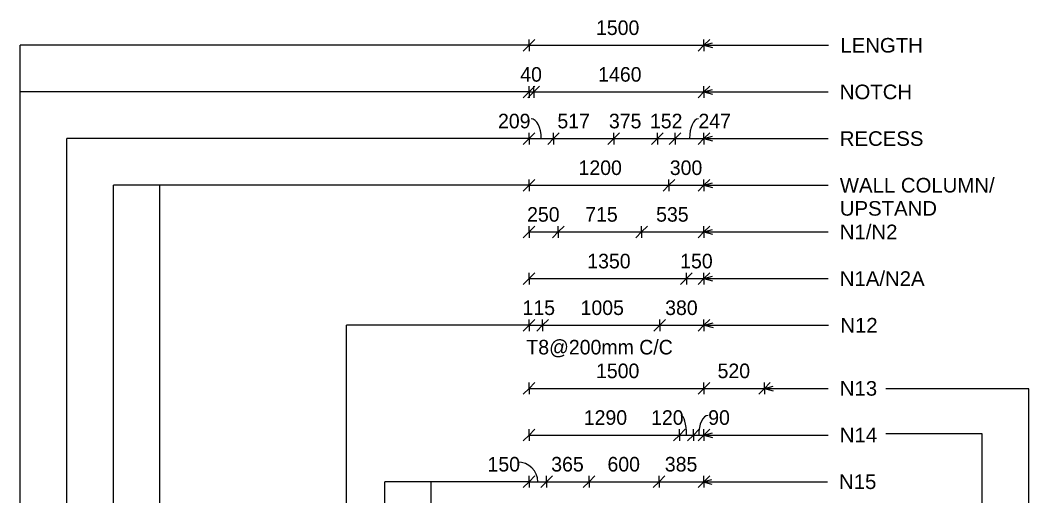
# Model space of a CAD drawing. Header units: millimetres. Extents: x -245 to 16264, y -2906 to 9309.
# Drawn here: x -30 to 8627, y 5233 to 9309 of the extents above; entities that cross this region are included whole.
import ezdxf

# ---------------------------------------------------------------- set-up
doc = ezdxf.new("R2010")
doc.units = ezdxf.units.MM
for name, color, linetype, lineweight in [('A-ANNO-DIMS', 211, 'Continuous', 9), ('A-ANNO-DIMS-50', 211, 'Continuous', 9), ('A-DETL-MBND', 5, 'Continuous', 18), ('G-ANNO-TEXT', 231, 'Continuous', 9)]:
    doc.layers.add(name, color=color, linetype=linetype, lineweight=lineweight)
doc.styles.add('Arial_1', font='arial.ttf', dxfattribs={"height": 125})
doc.styles.add('Nirmala UI Semilight', font='NirmalaS.ttf', dxfattribs={"height": 125})
doc.dimstyles.new('Arrow_Filled_-_2_5_NI_UI', dxfattribs={"dimscale": 304.8, "dimtxt": 130.920493, "dimasz": 0.328084, "dimexe": 0.164042, "dimexo": 0.0625, "dimgap": 0.164042, "dimtad": 1, "dimdec": 0, "dimzin": 0, "dimdsep": 46, "dimtxsty": 'Nirmala UI Semilight', "dimblk1": 'OBLIQUE', "dimblk2": 'OBLIQUE', "dimsah": 1, "dimcen": 0.09, "dimazin": 0, "dimtfac": 1, "dimtdec": 4, "dimtix": 1, "dimtmove": 1, "dimatfit": 3, "dimfxl": 0.164042, "dimfxlon": 1, "dimtvp": 1, "dimtolj": 1, "dimtzin": 0, "dimarcsym": 2})
doc.dimstyles.new('Arrow_Filled_-_2_5_NI_UI_1', dxfattribs={"dimscale": 304.8, "dimtxt": 130.920493, "dimasz": 0.328084, "dimexe": 0.164042, "dimexo": 0.0625, "dimgap": 0.164042, "dimtad": 1, "dimdec": 0, "dimzin": 0, "dimdsep": 46, "dimtxsty": 'Nirmala UI Semilight', "dimblk1": 'OBLIQUE', "dimblk2": 'OBLIQUE', "dimsah": 1, "dimcen": 0.09, "dimazin": 0, "dimtfac": 1, "dimtdec": 4, "dimtix": 1, "dimtmove": 0, "dimatfit": 3, "dimfxl": 0.164042, "dimfxlon": 1, "dimtvp": 1, "dimtolj": 1, "dimtzin": 0, "dimarcsym": 2})
doc.dimstyles.new('Arrow_Filled_-_2_5_NI_UI_2', dxfattribs={"dimscale": 304.8, "dimtxt": 130.920493, "dimasz": 0.328084, "dimexe": 0.164042, "dimexo": 0.0625, "dimgap": 0.164042, "dimtad": 1, "dimdec": 0, "dimzin": 0, "dimdsep": 46, "dimtxsty": 'Nirmala UI Semilight', "dimblk1": 'OBLIQUE', "dimblk2": 'OBLIQUE', "dimsah": 1, "dimcen": 0.09, "dimazin": 0, "dimtfac": 1, "dimtdec": 4, "dimtix": 1, "dimtmove": 2, "dimatfit": 3, "dimfxl": 0.164042, "dimfxlon": 1, "dimtvp": 1, "dimtolj": 1, "dimtzin": 0, "dimarcsym": 2})

# ---------------------------------------------------------------- blocks, each defined once
blk = doc.blocks.new('DIMBLOCK1-Elevation Front')
at = {"layer": 'A-ANNO-DIMS-50'}
for p, q in [((4338.8, 5352.8), (4388.8, 5402.8)), ((4338.8, 5352.8), (4338.8, 5402.8)), ((4488.8, 5352.8), (4538.8, 5402.8)), ((4488.8, 5352.8), (4488.8, 5402.8)), ((4338.8, 5352.8), (4288.8, 5302.8)), ((4338.8, 5352.8), (4488.8, 5352.8)), ((4338.8, 5352.8), (4338.8, 5302.8)), ((4488.8, 5352.8), (4438.8, 5302.8)), ((4488.8, 5352.8), (4488.8, 5302.8))]:
    blk.add_line(p, q, dxfattribs=at)
blk.add_ellipse((4238.5, 5352.8), major_axis=(175.3, 0), ratio=0.964294, start_param=0, end_param=1.570796, dxfattribs=at)
at = {"layer": 'A-ANNO-DIMS-50', "color": 0, "insert": (3981.4, 5565.9), "char_height": 125, "width": 308.496, "attachment_point": 1, "line_spacing_factor": 1.142579, "style": 'Nirmala UI Semilight'}
blk.add_mtext('150', dxfattribs=at)
blk = doc.blocks.new('_Oblique')
at = {"color": 0, "linetype": 'ByBlock', "lineweight": -2}
blk.add_line((-0.5, -0.5), (0.5, 0.5), dxfattribs=at)
blk = doc.blocks.new('DIMBLOCK2-Elevation Front')
at = {"layer": 'A-ANNO-DIMS-50'}
for p, q in [((4488.8, 5352.8), (4538.8, 5402.8)), ((4488.8, 5352.8), (4488.8, 5402.8)), ((4853.8, 5352.8), (4903.8, 5402.8)), ((4853.8, 5352.8), (4853.8, 5402.8)), ((4488.8, 5352.8), (4438.8, 5302.8)), ((4488.8, 5352.8), (4853.8, 5352.8)), ((4488.8, 5352.8), (4488.8, 5302.8)), ((4853.8, 5352.8), (4803.8, 5302.8)), ((4853.8, 5352.8), (4853.8, 5302.8))]:
    blk.add_line(p, q, dxfattribs=at)
at = {"layer": 'A-ANNO-DIMS-50', "color": 0, "insert": (4528.5, 5565.9), "char_height": 125, "width": 342.774, "attachment_point": 1, "line_spacing_factor": 1.142579, "style": 'Nirmala UI Semilight'}
blk.add_mtext('365', dxfattribs=at)
blk = doc.blocks.new('DIMBLOCK3-Elevation Front')
at = {"layer": 'A-ANNO-DIMS-50'}
for p, q in [((4853.8, 5352.8), (4903.8, 5402.8)), ((4853.8, 5352.8), (4853.8, 5402.8)), ((5453.8, 5352.8), (5503.8, 5402.8)), ((5453.8, 5352.8), (5453.8, 5402.8)), ((4853.8, 5352.8), (4803.8, 5302.8)), ((4853.8, 5352.8), (5453.8, 5352.8)), ((4853.8, 5352.8), (4853.8, 5302.8)), ((5453.8, 5352.8), (5403.8, 5302.8)), ((5453.8, 5352.8), (5453.8, 5302.8))]:
    blk.add_line(p, q, dxfattribs=at)
at = {"layer": 'A-ANNO-DIMS-50', "color": 0, "insert": (5011, 5565.9), "char_height": 125, "width": 342.774, "attachment_point": 1, "line_spacing_factor": 1.142579, "style": 'Nirmala UI Semilight'}
blk.add_mtext('600', dxfattribs=at)
blk = doc.blocks.new('DIMBLOCK4-Elevation Front')
at = {"layer": 'A-ANNO-DIMS-50'}
for p, q in [((5453.8, 5352.8), (5503.8, 5402.8)), ((5453.8, 5352.8), (5453.8, 5402.8)), ((5838.8, 5352.8), (5888.8, 5402.8)), ((5838.8, 5352.8), (5838.8, 5402.8)), ((5453.8, 5352.8), (5403.8, 5302.8)), ((5453.8, 5352.8), (5838.8, 5352.8)), ((5453.8, 5352.8), (5453.8, 5302.8)), ((5838.8, 5352.8), (5788.8, 5302.8)), ((5838.8, 5352.8), (5838.8, 5302.8))]:
    blk.add_line(p, q, dxfattribs=at)
at = {"layer": 'A-ANNO-DIMS-50', "color": 0, "insert": (5503.5, 5565.9), "char_height": 125, "width": 342.774, "attachment_point": 1, "line_spacing_factor": 1.142579, "style": 'Nirmala UI Semilight'}
blk.add_mtext('385', dxfattribs=at)
blk = doc.blocks.new('DIMBLOCK5-Elevation Front')
at = {"layer": 'A-ANNO-DIMS-50'}
for p, q in [((4338.8, 6152.8), (4288.8, 6102.8)), ((4338.8, 6152.8), (4388.8, 6202.8)), ((4338.8, 6152.8), (4338.8, 6202.8)), ((4338.8, 6152.8), (5838.8, 6152.8)), ((4338.8, 6152.8), (4338.8, 6102.8)), ((5838.8, 6152.8), (5788.8, 6102.8)), ((5838.8, 6152.8), (5888.8, 6202.8)), ((5838.8, 6152.8), (5838.8, 6202.8)), ((5838.8, 6152.8), (5838.8, 6102.8))]:
    blk.add_line(p, q, dxfattribs=at)
at = {"layer": 'A-ANNO-DIMS-50', "color": 0, "insert": (4912.7, 6365.9), "char_height": 125, "width": 422.754, "attachment_point": 1, "line_spacing_factor": 1.142579, "style": 'Nirmala UI Semilight'}
blk.add_mtext('1500', dxfattribs=at)
blk = doc.blocks.new('DIMBLOCK6-Elevation Front')
at = {"layer": 'A-ANNO-DIMS-50'}
for p, q in [((5838.8, 6152.8), (5788.8, 6102.8)), ((5838.8, 6152.8), (5888.8, 6202.8)), ((5838.8, 6152.8), (5838.8, 6202.8)), ((5838.8, 6152.8), (6358.8, 6152.8)), ((5838.8, 6152.8), (5838.8, 6102.8)), ((6358.8, 6152.8), (6308.8, 6102.8)), ((6358.8, 6152.8), (6408.8, 6202.8)), ((6358.8, 6152.8), (6358.8, 6202.8)), ((6358.8, 6152.8), (6358.8, 6102.8))]:
    blk.add_line(p, q, dxfattribs=at)
at = {"layer": 'A-ANNO-DIMS-50', "color": 0, "insert": (5956, 6365.9), "char_height": 125, "width": 342.774, "attachment_point": 1, "line_spacing_factor": 1.142579, "style": 'Nirmala UI Semilight'}
blk.add_mtext('520', dxfattribs=at)
blk = doc.blocks.new('DIMBLOCK7-Elevation Front')
at = {"layer": 'A-ANNO-DIMS-50'}
for p, q in [((4338.8, 5752.8), (4388.8, 5802.8)), ((4338.8, 5752.8), (4338.8, 5802.8)), ((5628.9, 5752.8), (5678.9, 5802.8)), ((5628.9, 5752.8), (5628.9, 5802.8)), ((4338.8, 5752.8), (4288.8, 5702.8)), ((4338.8, 5752.8), (5628.9, 5752.8)), ((4338.8, 5752.8), (4338.8, 5702.8)), ((5628.9, 5752.8), (5578.9, 5702.8)), ((5628.9, 5752.8), (5628.9, 5702.8))]:
    blk.add_line(p, q, dxfattribs=at)
at = {"layer": 'A-ANNO-DIMS-50', "color": 0, "insert": (4807.7, 5965.9), "char_height": 125, "width": 422.754, "attachment_point": 1, "line_spacing_factor": 1.142579, "style": 'Nirmala UI Semilight'}
blk.add_mtext('1290', dxfattribs=at)
blk = doc.blocks.new('DIMBLOCK8-Elevation Front')
at = {"layer": 'A-ANNO-DIMS-50'}
for p, q in [((5628.9, 5752.8), (5678.9, 5802.8)), ((5628.9, 5752.8), (5628.9, 5802.8)), ((5748.9, 5752.8), (5798.9, 5802.8)), ((5748.9, 5752.8), (5748.9, 5802.8)), ((5628.9, 5752.8), (5578.9, 5702.8)), ((5628.9, 5752.8), (5748.9, 5752.8)), ((5628.9, 5752.8), (5628.9, 5702.8)), ((5748.9, 5752.8), (5698.9, 5702.8)), ((5748.9, 5752.8), (5748.9, 5702.8))]:
    blk.add_line(p, q, dxfattribs=at)
blk.add_ellipse((5642.6, 5752.8), major_axis=(0, 169), ratio=0.274014, start_param=4.712389, end_param=6.283185, dxfattribs=at)
at = {"layer": 'A-ANNO-DIMS-50', "color": 0, "insert": (5385.5, 5965.9), "char_height": 125, "width": 308.496, "attachment_point": 1, "line_spacing_factor": 1.142579, "style": 'Nirmala UI Semilight'}
blk.add_mtext('120', dxfattribs=at)
blk = doc.blocks.new('DIMBLOCK9-Elevation Front')
at = {"layer": 'A-ANNO-DIMS-50'}
for p, q in [((5748.9, 5752.8), (5798.9, 5802.8)), ((5748.9, 5752.8), (5748.9, 5802.8)), ((5838.8, 5752.8), (5888.8, 5802.8)), ((5838.8, 5752.8), (5838.8, 5802.8)), ((5748.9, 5752.8), (5698.9, 5702.8)), ((5748.9, 5752.8), (5838.8, 5752.8)), ((5748.9, 5752.8), (5748.9, 5702.8)), ((5838.8, 5752.8), (5788.8, 5702.8)), ((5838.8, 5752.8), (5838.8, 5702.8))]:
    blk.add_line(p, q, dxfattribs=at)
blk.add_ellipse((5875.6, 5752.8), major_axis=(0, 169), ratio=0.483727, start_param=0, end_param=1.570796, dxfattribs=at)
at = {"layer": 'A-ANNO-DIMS-50', "color": 0, "insert": (5875.6, 5965.9), "char_height": 125, "width": 228.516, "attachment_point": 1, "line_spacing_factor": 1.142579, "style": 'Nirmala UI Semilight'}
blk.add_mtext('90', dxfattribs=at)
blk = doc.blocks.new('DIMBLOCK10-Elevation Front')
at = {"layer": 'A-ANNO-DIMS-50'}
for p, q in [((4338.8, 6694.1), (4288.8, 6644.1)), ((4338.8, 6694.1), (4388.8, 6744.1)), ((4338.8, 6694.1), (4338.8, 6744.1)), ((4338.8, 6694.1), (4453.8, 6694.1)), ((4338.8, 6694.1), (4338.8, 6644.1)), ((4453.8, 6694.1), (4403.8, 6644.1)), ((4453.8, 6694.1), (4503.8, 6744.1)), ((4453.8, 6694.1), (4453.8, 6744.1)), ((4453.8, 6694.1), (4453.8, 6644.1))]:
    blk.add_line(p, q, dxfattribs=at)
at = {"layer": 'A-ANNO-DIMS-50', "color": 0, "insert": (4282, 6907.2), "char_height": 125, "width": 274.219, "attachment_point": 1, "line_spacing_factor": 1.142579, "style": 'Nirmala UI Semilight'}
blk.add_mtext('115', dxfattribs=at)
blk = doc.blocks.new('DIMBLOCK11-Elevation Front')
at = {"layer": 'A-ANNO-DIMS-50'}
for p, q in [((4453.8, 6694.1), (4403.8, 6644.1)), ((4453.8, 6694.1), (4503.8, 6744.1)), ((4453.8, 6694.1), (4453.8, 6744.1)), ((4453.8, 6694.1), (5459.2, 6694.1)), ((4453.8, 6694.1), (4453.8, 6644.1)), ((5459.2, 6694.1), (5409.2, 6644.1)), ((5459.2, 6694.1), (5509.2, 6744.1)), ((5459.2, 6694.1), (5459.2, 6744.1)), ((5459.2, 6694.1), (5459.2, 6644.1))]:
    blk.add_line(p, q, dxfattribs=at)
at = {"layer": 'A-ANNO-DIMS-50', "color": 0, "char_height": 125, "attachment_point": 1, "line_spacing_factor": 1.142579, "style": 'Nirmala UI Semilight'}
for s, insert, width in [('1005', (4780.3, 6907.2), 422.754), ('T8@200mm C/C', (4315, 6569.1), 1539.625)]:
    blk.add_mtext(s, dxfattribs=dict(at, insert=insert, width=width))
blk = doc.blocks.new('DIMBLOCK12-Elevation Front')
at = {"layer": 'A-ANNO-DIMS-50'}
for p, q in [((5459.2, 6694.1), (5409.2, 6644.1)), ((5459.2, 6694.1), (5509.2, 6744.1)), ((5459.2, 6694.1), (5459.2, 6744.1)), ((5459.2, 6694.1), (5838.8, 6694.1)), ((5459.2, 6694.1), (5459.2, 6644.1)), ((5838.8, 6694.1), (5788.8, 6644.1)), ((5838.8, 6694.1), (5888.8, 6744.1)), ((5838.8, 6694.1), (5838.8, 6744.1)), ((5838.8, 6694.1), (5838.8, 6644.1))]:
    blk.add_line(p, q, dxfattribs=at)
at = {"layer": 'A-ANNO-DIMS-50', "color": 0, "insert": (5506.2, 6907.2), "char_height": 125, "width": 342.774, "attachment_point": 1, "line_spacing_factor": 1.142579, "style": 'Nirmala UI Semilight'}
blk.add_mtext('380', dxfattribs=at)
blk = doc.blocks.new('DIMBLOCK37-Elevation Front')
at = {"layer": 'A-ANNO-DIMS-50'}
for p, q in [((4338.8, 7094.1), (4388.8, 7144.1)), ((4338.8, 7094.1), (4338.8, 7144.1)), ((5688.8, 7094.1), (5738.8, 7144.1)), ((5688.8, 7094.1), (5688.8, 7144.1)), ((4338.8, 7094.1), (4288.8, 7044.1)), ((4338.8, 7094.1), (5688.8, 7094.1)), ((4338.8, 7094.1), (4338.8, 7044.1)), ((5688.8, 7094.1), (5638.8, 7044.1)), ((5688.8, 7094.1), (5688.8, 7044.1))]:
    blk.add_line(p, q, dxfattribs=at)
at = {"layer": 'A-ANNO-DIMS-50', "color": 0, "insert": (4837.7, 7307.2), "char_height": 125, "width": 422.754, "attachment_point": 1, "line_spacing_factor": 1.142579, "style": 'Nirmala UI Semilight'}
blk.add_mtext('1350', dxfattribs=at)
blk = doc.blocks.new('DIMBLOCK38-Elevation Front')
at = {"layer": 'A-ANNO-DIMS-50'}
for p, q in [((5688.8, 7094.1), (5738.8, 7144.1)), ((5688.8, 7094.1), (5688.8, 7144.1)), ((5838.8, 7094.1), (5888.8, 7144.1)), ((5838.8, 7094.1), (5838.8, 7144.1)), ((5688.8, 7094.1), (5638.8, 7044.1)), ((5688.8, 7094.1), (5838.8, 7094.1)), ((5688.8, 7094.1), (5688.8, 7044.1)), ((5838.8, 7094.1), (5788.8, 7044.1)), ((5838.8, 7094.1), (5838.8, 7044.1))]:
    blk.add_line(p, q, dxfattribs=at)
at = {"layer": 'A-ANNO-DIMS-50', "color": 0, "insert": (5635.3, 7307.2), "char_height": 125, "width": 308.496, "attachment_point": 1, "line_spacing_factor": 1.142579, "style": 'Nirmala UI Semilight'}
blk.add_mtext('150', dxfattribs=at)
blk = doc.blocks.new('DIMBLOCK39-Elevation Front')
at = {"layer": 'A-ANNO-DIMS-50'}
for p, q in [((4338.8, 7494.1), (4388.8, 7544.1)), ((4338.8, 7494.1), (4338.8, 7544.1)), ((4588.8, 7494.1), (4638.8, 7544.1)), ((4588.8, 7494.1), (4588.8, 7544.1)), ((4338.8, 7494.1), (4288.8, 7444.1)), ((4338.8, 7494.1), (4588.8, 7494.1)), ((4338.8, 7494.1), (4338.8, 7444.1)), ((4588.8, 7494.1), (4538.8, 7444.1)), ((4588.8, 7494.1), (4588.8, 7444.1))]:
    blk.add_line(p, q, dxfattribs=at)
at = {"layer": 'A-ANNO-DIMS-50', "color": 0, "insert": (4321, 7707.2), "char_height": 125, "width": 342.774, "attachment_point": 1, "line_spacing_factor": 1.142579, "style": 'Nirmala UI Semilight'}
blk.add_mtext('250', dxfattribs=at)
blk = doc.blocks.new('DIMBLOCK40-Elevation Front')
at = {"layer": 'A-ANNO-DIMS-50'}
for p, q in [((4588.8, 7494.1), (4638.8, 7544.1)), ((4588.8, 7494.1), (4588.8, 7544.1)), ((5303.8, 7494.1), (5353.8, 7544.1)), ((5303.8, 7494.1), (5303.8, 7544.1)), ((4588.8, 7494.1), (4538.8, 7444.1)), ((4588.8, 7494.1), (5303.8, 7494.1)), ((4588.8, 7494.1), (4588.8, 7444.1)), ((5303.8, 7494.1), (5253.8, 7444.1)), ((5303.8, 7494.1), (5303.8, 7444.1))]:
    blk.add_line(p, q, dxfattribs=at)
at = {"layer": 'A-ANNO-DIMS-50', "color": 0, "insert": (4820.1, 7707.2), "char_height": 125, "width": 302.783, "attachment_point": 1, "line_spacing_factor": 1.142579, "style": 'Nirmala UI Semilight'}
blk.add_mtext('715', dxfattribs=at)
blk = doc.blocks.new('DIMBLOCK41-Elevation Front')
at = {"layer": 'A-ANNO-DIMS-50'}
for p, q in [((5303.8, 7494.1), (5353.8, 7544.1)), ((5303.8, 7494.1), (5303.8, 7544.1)), ((5838.8, 7494.1), (5888.8, 7544.1)), ((5838.8, 7494.1), (5838.8, 7544.1)), ((5303.8, 7494.1), (5253.8, 7444.1)), ((5303.8, 7494.1), (5838.8, 7494.1)), ((5303.8, 7494.1), (5303.8, 7444.1)), ((5838.8, 7494.1), (5788.8, 7444.1)), ((5838.8, 7494.1), (5838.8, 7444.1))]:
    blk.add_line(p, q, dxfattribs=at)
at = {"layer": 'A-ANNO-DIMS-50', "color": 0, "insert": (5428.5, 7707.2), "char_height": 125, "width": 342.774, "attachment_point": 1, "line_spacing_factor": 1.142579, "style": 'Nirmala UI Semilight'}
blk.add_mtext('535', dxfattribs=at)
blk = doc.blocks.new('DIMBLOCK50-Elevation Front')
at = {"layer": 'A-ANNO-DIMS-50'}
for p, q in [((4338.8, 7894.1), (4288.8, 7844.1)), ((4338.8, 7894.1), (4388.8, 7944.1)), ((4338.8, 7894.1), (4338.8, 7944.1)), ((4338.8, 7894.1), (5538.8, 7894.1)), ((4338.8, 7894.1), (4338.8, 7844.1)), ((5538.8, 7894.1), (5488.8, 7844.1)), ((5538.8, 7894.1), (5588.8, 7944.1)), ((5538.8, 7894.1), (5538.8, 7944.1)), ((5538.8, 7894.1), (5538.8, 7844.1))]:
    blk.add_line(p, q, dxfattribs=at)
at = {"layer": 'A-ANNO-DIMS-50', "color": 0, "insert": (4762.7, 8107.2), "char_height": 125, "width": 422.754, "attachment_point": 1, "line_spacing_factor": 1.142579, "style": 'Nirmala UI Semilight'}
blk.add_mtext('1200', dxfattribs=at)
blk = doc.blocks.new('DIMBLOCK51-Elevation Front')
at = {"layer": 'A-ANNO-DIMS-50'}
for p, q in [((5538.8, 7894.1), (5488.8, 7844.1)), ((5538.8, 7894.1), (5588.8, 7944.1)), ((5538.8, 7894.1), (5538.8, 7944.1)), ((5538.8, 7894.1), (5838.8, 7894.1)), ((5538.8, 7894.1), (5538.8, 7844.1)), ((5838.8, 7894.1), (5788.8, 7844.1)), ((5838.8, 7894.1), (5888.8, 7944.1)), ((5838.8, 7894.1), (5838.8, 7944.1)), ((5838.8, 7894.1), (5838.8, 7844.1))]:
    blk.add_line(p, q, dxfattribs=at)
at = {"layer": 'A-ANNO-DIMS-50', "color": 0, "insert": (5546, 8107.2), "char_height": 125, "width": 342.774, "attachment_point": 1, "line_spacing_factor": 1.142579, "style": 'Nirmala UI Semilight'}
blk.add_mtext('300', dxfattribs=at)
blk = doc.blocks.new('DIMBLOCK55-Elevation Front')
at = {"layer": 'A-ANNO-DIMS-50'}
for p, q in [((4338.8, 8294.1), (4388.8, 8344.1)), ((4338.8, 8294.1), (4338.8, 8344.1)), ((4547.8, 8294.1), (4597.8, 8344.1)), ((4547.8, 8294.1), (4547.8, 8344.1)), ((4338.8, 8294.1), (4288.8, 8244.1)), ((4338.8, 8294.1), (4547.8, 8294.1)), ((4338.8, 8294.1), (4338.8, 8244.1)), ((4547.8, 8294.1), (4497.8, 8244.1)), ((4547.8, 8294.1), (4547.8, 8244.1))]:
    blk.add_line(p, q, dxfattribs=at)
blk.add_ellipse((4357.1, 8294.1), major_axis=(0, 169), ratio=0.510062, start_param=4.712389, end_param=6.283185, dxfattribs=at)
at = {"layer": 'A-ANNO-DIMS-50', "color": 0, "insert": (4071.4, 8507.2), "char_height": 125, "width": 342.774, "attachment_point": 1, "line_spacing_factor": 1.142579, "style": 'Nirmala UI Semilight'}
blk.add_mtext('209', dxfattribs=at)
blk = doc.blocks.new('DIMBLOCK56-Elevation Front')
at = {"layer": 'A-ANNO-DIMS-50'}
for p, q in [((4547.8, 8294.1), (4597.8, 8344.1)), ((4547.8, 8294.1), (4547.8, 8344.1)), ((5064.8, 8294.1), (5114.8, 8344.1)), ((5064.8, 8294.1), (5064.8, 8344.1)), ((4547.8, 8294.1), (4497.8, 8244.1)), ((4547.8, 8294.1), (5064.8, 8294.1)), ((4547.8, 8294.1), (4547.8, 8244.1)), ((5064.8, 8294.1), (5014.8, 8244.1)), ((5064.8, 8294.1), (5064.8, 8244.1))]:
    blk.add_line(p, q, dxfattribs=at)
at = {"layer": 'A-ANNO-DIMS-50', "color": 0, "insert": (4581.2, 8507.2), "char_height": 125, "width": 302.783, "attachment_point": 1, "line_spacing_factor": 1.142579, "style": 'Nirmala UI Semilight'}
blk.add_mtext('517', dxfattribs=at)
blk = doc.blocks.new('DIMBLOCK57-Elevation Front')
at = {"layer": 'A-ANNO-DIMS-50'}
for p, q in [((5064.8, 8294.1), (5114.8, 8344.1)), ((5064.8, 8294.1), (5064.8, 8344.1)), ((5439.8, 8294.1), (5489.8, 8344.1)), ((5439.8, 8294.1), (5439.8, 8344.1)), ((5064.8, 8294.1), (5014.8, 8244.1)), ((5064.8, 8294.1), (5439.8, 8294.1)), ((5064.8, 8294.1), (5064.8, 8244.1)), ((5439.8, 8294.1), (5389.8, 8244.1)), ((5439.8, 8294.1), (5439.8, 8244.1))]:
    blk.add_line(p, q, dxfattribs=at)
at = {"layer": 'A-ANNO-DIMS-50', "color": 0, "insert": (5023.5, 8507.2), "char_height": 125, "width": 337.061, "attachment_point": 1, "line_spacing_factor": 1.142579, "style": 'Nirmala UI Semilight'}
blk.add_mtext('375', dxfattribs=at)
blk = doc.blocks.new('DIMBLOCK58-Elevation Front')
at = {"layer": 'A-ANNO-DIMS-50'}
for p, q in [((5439.8, 8294.1), (5489.8, 8344.1)), ((5439.8, 8294.1), (5439.8, 8344.1)), ((5591.9, 8294.1), (5641.9, 8344.1)), ((5591.9, 8294.1), (5591.9, 8344.1)), ((5439.8, 8294.1), (5389.8, 8244.1)), ((5439.8, 8294.1), (5591.9, 8294.1)), ((5439.8, 8294.1), (5439.8, 8244.1)), ((5591.9, 8294.1), (5541.9, 8244.1)), ((5591.9, 8294.1), (5591.9, 8244.1))]:
    blk.add_line(p, q, dxfattribs=at)
at = {"layer": 'A-ANNO-DIMS-50', "color": 0, "insert": (5375.7, 8507.2), "char_height": 125, "width": 308.496, "attachment_point": 1, "line_spacing_factor": 1.142579, "style": 'Nirmala UI Semilight'}
blk.add_mtext('152', dxfattribs=at)
blk = doc.blocks.new('DIMBLOCK59-Elevation Front')
at = {"layer": 'A-ANNO-DIMS-50'}
for p, q in [((5591.9, 8294.1), (5641.9, 8344.1)), ((5591.9, 8294.1), (5591.9, 8344.1)), ((5838.8, 8294.1), (5888.8, 8344.1)), ((5838.8, 8294.1), (5838.8, 8344.1)), ((5591.9, 8294.1), (5541.9, 8244.1)), ((5591.9, 8294.1), (5838.8, 8294.1)), ((5591.9, 8294.1), (5591.9, 8244.1)), ((5838.8, 8294.1), (5788.8, 8244.1)), ((5838.8, 8294.1), (5838.8, 8244.1))]:
    blk.add_line(p, q, dxfattribs=at)
blk.add_ellipse((5791.6, 8294.1), major_axis=(0, 169), ratio=0.450759, start_param=0, end_param=1.570796, dxfattribs=at)
at = {"layer": 'A-ANNO-DIMS-50', "color": 0, "insert": (5791.6, 8507.2), "char_height": 125, "width": 339.917, "attachment_point": 1, "line_spacing_factor": 1.142579, "style": 'Nirmala UI Semilight'}
blk.add_mtext('247', dxfattribs=at)
blk = doc.blocks.new('DIMBLOCK65-Elevation Front')
at = {"layer": 'A-ANNO-DIMS-50'}
for p, q in [((4338.8, 8694.1), (4388.8, 8744.1)), ((4338.8, 8694.1), (4338.8, 8744.1)), ((4378.8, 8694.1), (4428.8, 8744.1)), ((4378.8, 8694.1), (4378.8, 8744.1)), ((4338.8, 8694.1), (4288.8, 8644.1)), ((4378.8, 8694.1), (4328.8, 8644.1)), ((4338.8, 8694.1), (4378.8, 8694.1)), ((4338.8, 8694.1), (4338.8, 8644.1)), ((4378.8, 8694.1), (4378.8, 8644.1))]:
    blk.add_line(p, q, dxfattribs=at)
at = {"layer": 'A-ANNO-DIMS-50', "color": 0, "insert": (4262.4, 8907.2), "char_height": 125, "width": 231.372, "attachment_point": 1, "line_spacing_factor": 1.142579, "style": 'Nirmala UI Semilight'}
blk.add_mtext('40', dxfattribs=at)
blk = doc.blocks.new('DIMBLOCK66-Elevation Front')
at = {"layer": 'A-ANNO-DIMS-50'}
for p, q in [((4378.8, 8694.1), (4428.8, 8744.1)), ((4378.8, 8694.1), (4378.8, 8744.1)), ((5838.8, 8694.1), (5888.8, 8744.1)), ((5838.8, 8694.1), (5838.8, 8744.1)), ((4378.8, 8694.1), (4328.8, 8644.1)), ((4378.8, 8694.1), (5838.8, 8694.1)), ((4378.8, 8694.1), (4378.8, 8644.1)), ((5838.8, 8694.1), (5788.8, 8644.1)), ((5838.8, 8694.1), (5838.8, 8644.1))]:
    blk.add_line(p, q, dxfattribs=at)
at = {"layer": 'A-ANNO-DIMS-50', "color": 0, "insert": (4931.5, 8907.2), "char_height": 125, "width": 425.611, "attachment_point": 1, "line_spacing_factor": 1.142579, "style": 'Nirmala UI Semilight'}
blk.add_mtext('1460', dxfattribs=at)
blk = doc.blocks.new('DIMBLOCK67-Elevation Front')
at = {"layer": 'A-ANNO-DIMS-50'}
for p, q in [((4338.8, 9094.1), (4288.8, 9044.1)), ((4338.8, 9094.1), (4388.8, 9144.1)), ((4338.8, 9094.1), (4338.8, 9144.1)), ((4338.8, 9094.1), (5838.8, 9094.1)), ((4338.8, 9094.1), (4338.8, 9044.1)), ((5838.8, 9094.1), (5788.8, 9044.1)), ((5838.8, 9094.1), (5888.8, 9144.1)), ((5838.8, 9094.1), (5838.8, 9144.1)), ((5838.8, 9094.1), (5838.8, 9044.1))]:
    blk.add_line(p, q, dxfattribs=at)
at = {"layer": 'A-ANNO-DIMS-50', "color": 0, "insert": (4912.7, 9307.2), "char_height": 125, "width": 422.754, "attachment_point": 1, "line_spacing_factor": 1.142579, "style": 'Nirmala UI Semilight'}
blk.add_mtext('1500', dxfattribs=at)

msp = doc.modelspace()

# ---------------------------------------------------------------- linework, layer by layer
at = {"layer": 'A-DETL-MBND'}
for p, q in [((-29.7, 3700), (-29.7, 9094.1)), ((4338.8, 9094.1), (-29.7, 9094.1)), ((4338.8, 8694.1), (-29.7, 8694.1)), ((370.3, 3700), (370.3, 8294.1)), ((4338.8, 8294.1), (370.3, 8294.1)), ((770.3, 3700), (770.3, 7894.1)), ((4338.8, 7894.1), (770.3, 7894.1)), ((1170.3, 3700), (1170.3, 7894.1)), ((2770.3, 3700), (2770.3, 6694.1)), ((4343.2, 6694.1), (2770.3, 6694.1)), ((8627.5, 6148.5), (7398.8, 6148.5)), ((8627.5, 3700), (8627.5, 6148.5)), ((8227.5, 5763.5), (7398.8, 5763.5)), ((8227.5, 3700), (8227.5, 5763.5)), ((3098.8, 4720), (3098.8, 5352.8)), ((4332.1, 5352.8), (3098.8, 5352.8)), ((3498.8, 4720), (3498.8, 5352.8))]:
    msp.add_line(p, q, dxfattribs=at)
at = {"layer": 'G-ANNO-TEXT', "color": 250}
for p, q in [((5838.8, 9094.1), (5913.8, 9114.2)), ((5838.8, 9094.1), (5913.8, 9074)), ((5838.8, 9094.1), (6909.5, 9094.1)), ((5837.6, 8694.6), (5912.6, 8714.7)), ((5837.6, 8694.6), (5912.6, 8674.5)), ((5837.6, 8694.6), (6905.1, 8694.6)), ((5837.6, 8294.6), (5912.6, 8314.7)), ((5837.6, 8294.6), (5912.6, 8274.5)), ((5837.6, 8294.6), (6905.1, 8294.6)), ((5837.6, 7894.6), (5912.6, 7914.7)), ((5837.6, 7894.6), (5912.6, 7874.5)), ((5837.6, 7894.6), (6905.1, 7894.6)), ((5837.6, 7494.6), (5912.6, 7514.7)), ((5837.6, 7494.6), (5912.6, 7474.5)), ((5837.6, 7494.6), (6905.1, 7494.6)), ((5837.6, 7094.6), (5912.6, 7114.7)), ((5837.6, 7094.6), (5912.6, 7074.5)), ((5837.6, 7094.6), (6905.1, 7094.6)), ((5841.9, 6694.6), (5916.9, 6714.7)), ((5841.9, 6694.6), (5916.9, 6674.5)), ((5841.9, 6694.6), (6909.5, 6694.6)), ((6357.6, 6153.3), (6432.6, 6173.4)), ((6357.6, 6153.3), (6432.6, 6133.2)), ((6357.6, 6153.3), (6905.1, 6153.3)), ((5837.6, 5753.3), (5912.6, 5773.4)), ((5837.6, 5753.3), (5912.6, 5733.2)), ((5837.6, 5753.3), (6905.1, 5753.3)), ((5830.9, 5353.3), (5905.9, 5373.4)), ((5830.9, 5353.3), (5905.9, 5333.2)), ((5830.9, 5353.3), (6898.5, 5353.3))]:
    msp.add_line(p, q, dxfattribs=at)

# ---------------------------------------------------------------- texts
at = {"layer": 'G-ANNO-TEXT', "color": 7, "char_height": 125, "attachment_point": 1, "style": 'Arial_1'}
for s, insert, width in [('LENGTH', (7009.5, 9156.6), 857.806), ('NOTCH', (7005.1, 8757.1), 753.586), ('RECESS', (7005.1, 8357.1), 865.822), ('WALL COLUMN/', (7005.1, 7957.1), 1611.392), ('UPSTAND', (7005.1, 7758.7), 1010.126), ('N1/N2', (7005.1, 7557.1), 597.257), ('N1A/N2A', (7005.1, 7157.1), 877.848), ('N12', (7009.5, 6757.1), 384.81), ('N13', (7005.1, 6215.8), 384.81), ('N14', (7005.1, 5815.8), 384.81), ('N15', (6998.5, 5415.8), 384.81)]:
    msp.add_mtext(s, dxfattribs=dict(at, insert=insert, width=width))

# ---------------------------------------------------------------- dimensions: what is measured, and where the dimension line sits
at = {"layer": 'A-ANNO-DIMS'}
for base, p1, p2, override, picture, middle in [((5838.8, 9094.1), (4338.8, 9044.1), (5838.8, 9044.1), {"dimpost": '<>', "dimfxl": 1500}, 'DIMBLOCK67-Elevation Front', (5088.8, 9209)), ((4378.8, 8694.1), (4338.8, 8644.1), (4378.8, 8644.1), {"dimpost": '<>', "dimfxl": 40}, 'DIMBLOCK65-Elevation Front', (4358.8, 8808.7)), ((5838.8, 8694.1), (4378.8, 8644.1), (5838.8, 8644.1), {"dimpost": '<>', "dimfxl": 1460}, 'DIMBLOCK66-Elevation Front', (5108.8, 8809.1)), ((5538.8, 7894.1), (4338.8, 7844.1), (5538.8, 7844.1), {"dimpost": '<>', "dimfxl": 1200}, 'DIMBLOCK50-Elevation Front', (4938.8, 8009)), ((5838.8, 7894.1), (5538.8, 7844.1), (5838.8, 7844.1), {"dimpost": '<>', "dimfxl": 300}, 'DIMBLOCK51-Elevation Front', (5688.8, 8008.7)), ((4588.8, 7494.1), (4338.8, 7444.1), (4588.8, 7444.1), {"dimpost": '<>', "dimfxl": 250}, 'DIMBLOCK39-Elevation Front', (4463.8, 7608.7)), ((5303.8, 7494.1), (4588.8, 7444.1), (5303.8, 7444.1), {"dimpost": '<>', "dimfxl": 715}, 'DIMBLOCK40-Elevation Front', (4946.3, 7609)), ((5838.8, 7494.1), (5303.8, 7444.1), (5838.8, 7444.1), {"dimpost": '<>', "dimfxl": 535}, 'DIMBLOCK41-Elevation Front', (5571.3, 7608.7)), ((5688.8, 7094.1), (4338.8, 7044.1), (5688.8, 7044.1), {"dimpost": '<>', "dimfxl": 1350}, 'DIMBLOCK37-Elevation Front', (5013.8, 7209.1)), ((5838.8, 7094.1), (5688.8, 7044.1), (5838.8, 7044.1), {"dimpost": '<>', "dimfxl": 150}, 'DIMBLOCK38-Elevation Front', (5763.8, 7209)), ((4453.8, 6694.1), (4338.8, 6644.1), (4453.8, 6644.1), {"dimpost": '<>', "dimfxl": 115}, 'DIMBLOCK10-Elevation Front', (4396.3, 6809)), ((5838.8, 6694.1), (5459.2, 6644.1), (5838.8, 6644.1), {"dimpost": '<>', "dimfxl": 379.639469}, 'DIMBLOCK12-Elevation Front', (5649, 6808.7)), ((5838.8, 6152.8), (4338.8, 6102.8), (5838.8, 6102.8), {"dimpost": '<>', "dimfxl": 1500}, 'DIMBLOCK5-Elevation Front', (5088.8, 6267.7)), ((6358.8, 6152.8), (5838.8, 6102.8), (6358.8, 6102.8), {"dimpost": '<>', "dimfxl": 520}, 'DIMBLOCK6-Elevation Front', (6098.8, 6267.4)), ((5628.9, 5752.8), (4338.8, 5702.8), (5628.9, 5702.8), {"dimpost": '<>', "dimfxl": 1290.093833}, 'DIMBLOCK7-Elevation Front', (4983.9, 5867.8)), ((4853.8, 5352.8), (4488.8, 5302.8), (4853.8, 5302.8), {"dimpost": '<>', "dimfxl": 365}, 'DIMBLOCK2-Elevation Front', (4671.3, 5467.4)), ((5453.8, 5352.8), (4853.8, 5302.8), (5453.8, 5302.8), {"dimpost": '<>', "dimfxl": 600}, 'DIMBLOCK3-Elevation Front', (5153.8, 5467.4)), ((5838.8, 5352.8), (5453.8, 5302.8), (5838.8, 5302.8), {"dimpost": '<>', "dimfxl": 385}, 'DIMBLOCK4-Elevation Front', (5646.3, 5467.4))]:
    dim = msp.add_linear_dim(base=base, p1=p1, p2=p2, dimstyle='Arrow_Filled_-_2_5_NI_UI_1', override=override, dxfattribs=at)
    dim.commit()
    dim.dimension.update_dxf_attribs({"geometry": picture, "text_midpoint": middle})
for base, p1, p2, dimstyle, override, picture, middle in [((4547.8, 8294.1), (4338.8, 8244.1), (4547.8, 8244.1), 'Arrow_Filled_-_2_5_NI_UI', {"dimpost": '<>', "dimfxl": 208.984226}, 'DIMBLOCK55-Elevation Front', (4242.8, 8423.8)), ((5064.8, 8294.1), (4547.8, 8244.1), (5064.8, 8244.1), 'Arrow_Filled_-_2_5_NI_UI_2', {"dimpost": '<>', "dimfxl": 517.03366}, 'DIMBLOCK56-Elevation Front', (4732.6, 8423.8)), ((5439.8, 8294.1), (5064.8, 8244.1), (5439.8, 8244.1), 'Arrow_Filled_-_2_5_NI_UI_2', {"dimpost": '<>', "dimfxl": 375}, 'DIMBLOCK57-Elevation Front', (5192.1, 8423.8)), ((5591.9, 8294.1), (5439.8, 8244.1), (5591.9, 8244.1), 'Arrow_Filled_-_2_5_NI_UI_2', {"dimpost": '<>', "dimfxl": 152.103373}, 'DIMBLOCK58-Elevation Front', (5530, 8423.8)), ((5838.8, 8294.1), (5591.9, 8244.1), (5838.8, 8244.1), 'Arrow_Filled_-_2_5_NI_UI', {"dimpost": '<>', "dimfxl": 246.87874}, 'DIMBLOCK59-Elevation Front', (5961.5, 8423.8)), ((5748.9, 5752.8), (5628.9, 5702.8), (5748.9, 5702.8), 'Arrow_Filled_-_2_5_NI_UI', {"dimpost": '<>', "dimfxl": 120}, 'DIMBLOCK8-Elevation Front', (5539.8, 5882.5)), ((5838.8, 5752.8), (5748.9, 5702.8), (5838.8, 5702.8), 'Arrow_Filled_-_2_5_NI_UI', {"dimpost": '<>', "dimfxl": 89.906167}, 'DIMBLOCK9-Elevation Front', (5989.9, 5882.5)), ((4488.8, 5352.8), (4338.8, 5302.8), (4488.8, 5302.8), 'Arrow_Filled_-_2_5_NI_UI', {"dimpost": '<>', "dimfxl": 150}, 'DIMBLOCK1-Elevation Front', (4135.7, 5482.5))]:
    dim = msp.add_linear_dim(base=base, p1=p1, p2=p2, dimstyle=dimstyle, override=override, dxfattribs=at)
    dim.commit()
    dim.dimension.update_dxf_attribs({"geometry": picture, "text_midpoint": middle, "dimtype": 160})
dim = msp.add_linear_dim(base=(5459.2, 6694.1), p1=(4453.8, 6644.1), p2=(5459.2, 6644.1), text='<>\\XT8@200mm C/C', dimstyle='Arrow_Filled_-_2_5_NI_UI_1', override={"dimpost": '<>', "dimfxl": 1005.360531}, dxfattribs=at)
dim.commit()
dim.dimension.update_dxf_attribs({"geometry": 'DIMBLOCK11-Elevation Front', "text_midpoint": (4956.5, 6694.1)})

doc.saveas('drawing.dxf')
